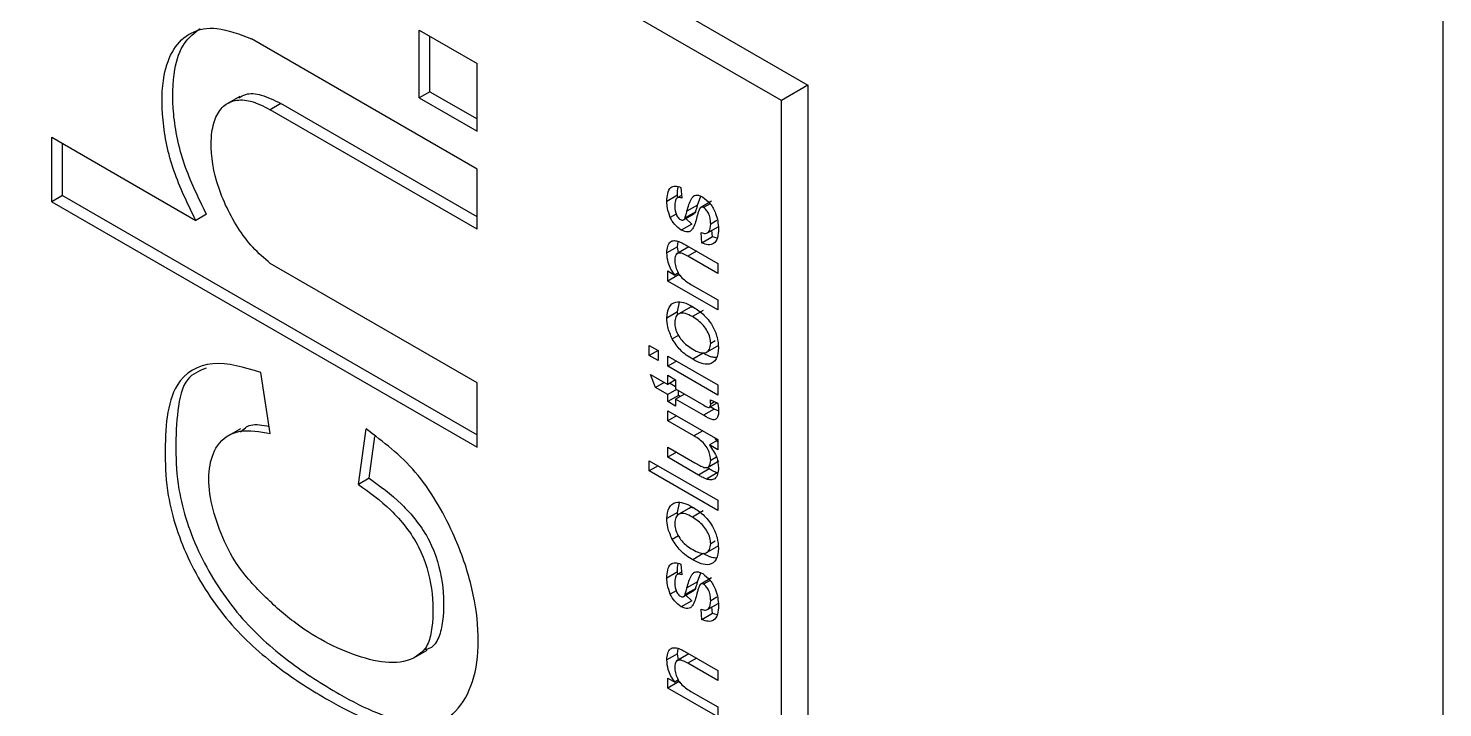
# Model space of a CAD drawing. Extents: x 75 to 2075, y 25 to 1460.
# Drawn here: x 1426.1 to 1487.8, y 963.5 to 993.2 of the extents above; entities that cross this region are included whole.
import ezdxf

# ---------------------------------------------------------------- set-up
doc = ezdxf.new("R2010")
doc.units = 0
doc.header["$LTSCALE"] = 5
doc.linetypes.add('SLD-KATı', pattern=[0])
doc.layers.get('0').update_dxf_attribs({"linetype": 'CONTINUOUS'})

msp = doc.modelspace()

# ---------------------------------------------------------------- linework, layer by layer
at = {"color": 7, "linetype": 'SLD-KATı'}
for p, q in [((1487.797, 1074.836), (1487.797, 738.888)), ((1415.957, 1016.18), (1460.107, 990.693)), ((1458.945, 990.022), (1414.795, 1015.509)), ((1443.148, 990.137), (1443.148, 993.089)), ((1443.148, 993.089), (1445.67, 991.633)), ((1445.67, 987.035), (1435.836, 992.712)), ((1443.613, 990.406), (1443.613, 992.821)), ((1445.67, 988.681), (1445.67, 991.633)), ((1443.613, 990.406), (1443.148, 990.137)), ((1443.613, 990.406), (1445.67, 989.218)), ((1460.107, 990.693), (1458.945, 990.022)), ((1460.107, 990.693), (1460.107, 842.67)), ((1435.315, 990.204), (1434.734, 989.868)), ((1437.113, 989.891), (1436.649, 989.623)), ((1445.67, 984.952), (1437.113, 989.891)), ((1443.148, 990.137), (1445.67, 988.681)), ((1458.945, 841.999), (1458.945, 990.022)), ((1445.67, 984.415), (1436.649, 989.623)), ((1427.114, 988.423), (1433.399, 984.794)), ((1427.114, 985.61), (1427.114, 988.423)), ((1427.578, 985.878), (1427.578, 988.154)), ((1445.67, 984.415), (1445.67, 987.035)), ((1454.56, 986.23), (1454.599, 985.766)), ((1427.578, 985.878), (1427.114, 985.61)), ((1427.114, 985.61), (1445.67, 974.897)), ((1427.578, 985.878), (1445.67, 975.434)), ((1454.413, 985.889), (1453.948, 985.621)), ((1454.589, 985.879), (1454.403, 985.771)), ((1454.423, 985.783), (1454.413, 985.889)), ((1455.292, 985.457), (1454.827, 985.189)), ((1455.292, 985.457), (1455.432, 985.848)), ((1455.893, 985.627), (1455.428, 985.359)), ((1455.841, 985.517), (1455.551, 985.349)), ((1433.864, 985.062), (1433.399, 984.794)), ((1454.362, 985.067), (1454.101, 984.917)), ((1454.679, 984.818), (1455.143, 985.086)), ((1455.208, 985.171), (1454.743, 984.903)), ((1455.045, 984.631), (1454.772, 984.872)), ((1455.045, 984.631), (1454.581, 984.363)), ((1455.478, 983.801), (1455.44, 984.264)), ((1455.727, 984.25), (1456.192, 984.519)), ((1456.137, 984.79), (1455.861, 984.63)), ((1455.943, 984.069), (1455.919, 984.361)), ((1454.413, 983.643), (1453.948, 983.375)), ((1454.915, 983.64), (1454.353, 983.316)), ((1454.413, 983.643), (1454.445, 983.877)), ((1454.453, 983.374), (1454.413, 983.643)), ((1454.833, 983.687), (1456.167, 982.917)), ((1455.943, 984.069), (1455.478, 983.801)), ((1456.147, 984.019), (1455.943, 984.069)), ((1456.167, 982.476), (1454.865, 983.227)), ((1445.67, 977.71), (1436.649, 982.918)), ((1453.987, 982.586), (1454.291, 982.41)), ((1453.987, 982.144), (1453.987, 982.586)), ((1454.451, 982.412), (1453.987, 982.144)), ((1454.454, 982.505), (1454.291, 982.41)), ((1454.451, 982.412), (1454.451, 982.503)), ((1454.552, 982.354), (1454.451, 982.412)), ((1456.167, 982.917), (1456.167, 982.476)), ((1456.167, 980.886), (1453.987, 982.144)), ((1454.998, 982.002), (1456.167, 981.327)), ((1454.413, 980.802), (1454.501, 981.221)), ((1456.167, 981.327), (1456.167, 980.886)), ((1454.413, 980.802), (1453.948, 980.533)), ((1454.982, 981.011), (1454.401, 980.675)), ((1454.428, 980.666), (1454.413, 980.802)), ((1455.529, 980.863), (1455.064, 980.595)), ((1453.183, 979.339), (1453.566, 979.118)), ((1453.183, 978.898), (1453.183, 979.339)), ((1454.454, 979.778), (1454.188, 979.624)), ((1455.637, 979.016), (1456.218, 979.351)), ((1456.063, 979.546), (1455.861, 979.429)), ((1453.566, 979.118), (1453.183, 978.898)), ((1453.566, 978.677), (1453.183, 978.898)), ((1453.566, 979.118), (1453.566, 978.677)), ((1453.987, 978.876), (1456.167, 977.617)), ((1453.987, 978.434), (1453.987, 978.876)), ((1454.369, 978.655), (1453.987, 978.434)), ((1455.541, 979), (1455.077, 978.732)), ((1436.649, 975.495), (1436.232, 978.163)), ((1453.238, 978.071), (1453.987, 977.639)), ((1453.456, 977.503), (1453.238, 978.071)), ((1456.167, 977.175), (1453.987, 978.434)), ((1453.987, 978.036), (1454.331, 977.838)), ((1453.987, 977.639), (1453.987, 978.036)), ((1445.67, 974.897), (1445.67, 977.71)), ((1453.838, 977.724), (1453.456, 977.503)), ((1453.987, 977.197), (1453.456, 977.503)), ((1454.331, 977.838), (1453.987, 977.639)), ((1454.369, 977.418), (1453.987, 977.197)), ((1454.331, 977.535), (1454.069, 977.686)), ((1454.331, 977.838), (1454.331, 977.44)), ((1454.331, 977.44), (1455.568, 976.726)), ((1456.167, 977.617), (1456.167, 977.175)), ((1453.987, 976.888), (1453.987, 977.197)), ((1454.451, 977.156), (1453.987, 976.888)), ((1454.331, 976.689), (1453.987, 976.888)), ((1454.713, 977.219), (1454.331, 976.998)), ((1454.331, 976.998), (1454.331, 976.689)), ((1455.554, 976.292), (1454.331, 976.998)), ((1454.451, 977.156), (1454.451, 977.371)), ((1454.528, 977.112), (1454.451, 977.156)), ((1455.815, 976.642), (1456.143, 976.832)), ((1455.851, 976.96), (1456.172, 976.819)), ((1456.033, 976.88), (1455.861, 976.781)), ((1453.987, 976.49), (1456.167, 975.232)), ((1453.987, 976.049), (1453.987, 976.49)), ((1454.369, 976.269), (1453.987, 976.049)), ((1456.019, 976.56), (1455.554, 976.292)), ((1456.019, 976.56), (1455.846, 976.66)), ((1456.192, 976.48), (1456.019, 976.56)), ((1435.353, 975.705), (1434.772, 975.37)), ((1440.494, 973.275), (1440.831, 975.696)), ((1455.132, 975.388), (1453.987, 976.049)), ((1440.958, 973.543), (1441.212, 975.361)), ((1456.167, 975.201), (1455.811, 974.996)), ((1456.167, 974.79), (1455.811, 974.996)), ((1456.167, 975.13), (1456.058, 975.295)), ((1456.167, 975.232), (1456.167, 974.79)), ((1453.987, 974.9), (1455.172, 974.216)), ((1453.987, 974.459), (1453.987, 974.9)), ((1454.369, 974.679), (1453.987, 974.459)), ((1455.331, 973.683), (1453.987, 974.459)), ((1456.113, 974.466), (1455.861, 974.32)), ((1453.183, 974.304), (1456.167, 972.581)), ((1453.183, 973.862), (1453.183, 974.304)), ((1453.566, 974.083), (1453.183, 973.862)), ((1456.167, 972.14), (1453.183, 973.862)), ((1455.795, 973.951), (1455.331, 973.683)), ((1456.139, 973.778), (1455.674, 973.509)), ((1455.795, 973.951), (1455.699, 974.007)), ((1455.746, 974.03), (1456.211, 974.298)), ((1440.958, 973.543), (1440.494, 973.275)), ((1454.413, 972.056), (1454.501, 972.475)), ((1456.167, 972.581), (1456.167, 972.14)), ((1454.413, 972.056), (1453.948, 971.788)), ((1454.982, 972.265), (1454.401, 971.93)), ((1454.428, 971.921), (1454.413, 972.056)), ((1455.529, 972.117), (1455.064, 971.849)), ((1454.454, 971.032), (1454.188, 970.878)), ((1456.063, 970.8), (1455.861, 970.683)), ((1455.541, 970.255), (1455.077, 969.986)), ((1455.637, 970.27), (1456.218, 970.606)), ((1454.413, 969.458), (1453.948, 969.19)), ((1454.589, 969.447), (1454.403, 969.339)), ((1454.423, 969.351), (1454.413, 969.458)), ((1454.56, 969.799), (1454.599, 969.335)), ((1455.292, 969.025), (1455.432, 969.417)), ((1455.292, 969.025), (1454.827, 968.757)), ((1455.893, 969.196), (1455.428, 968.928)), ((1455.841, 969.085), (1455.551, 968.918)), ((1454.362, 968.635), (1454.101, 968.485)), ((1455.045, 968.2), (1454.581, 967.932)), ((1454.679, 968.386), (1455.143, 968.655)), ((1455.208, 968.74), (1454.743, 968.471)), ((1455.045, 968.2), (1454.772, 968.44)), ((1456.137, 968.358), (1455.861, 968.199)), ((1455.478, 967.369), (1455.44, 967.833)), ((1455.943, 967.638), (1455.478, 967.369)), ((1455.727, 967.819), (1456.192, 968.087)), ((1455.943, 967.638), (1455.919, 967.93)), ((1456.147, 967.588), (1455.943, 967.638)), ((1442.913, 965.709), (1443.494, 966.044)), ((1454.413, 965.886), (1453.948, 965.618)), ((1454.915, 965.884), (1454.353, 965.56)), ((1454.413, 965.886), (1454.445, 966.12)), ((1454.453, 965.617), (1454.413, 965.886)), ((1454.833, 965.931), (1456.167, 965.161)), ((1456.167, 964.719), (1454.865, 965.471)), ((1456.167, 965.161), (1456.167, 964.719)), ((1453.987, 964.829), (1454.291, 964.654)), ((1453.987, 964.388), (1453.987, 964.829)), ((1454.451, 964.656), (1453.987, 964.388)), ((1454.454, 964.748), (1454.291, 964.654)), ((1454.451, 964.656), (1454.451, 964.746)), ((1454.552, 964.598), (1454.451, 964.656)), ((1456.167, 963.129), (1453.987, 964.388)), ((1454.998, 964.246), (1456.167, 963.571)), ((1456.167, 963.571), (1456.167, 963.129))]:
    msp.add_line(p, q, dxfattribs=at)
at = {"color": 8, "linetype": 'SLD-KATı'}
for p, q in [((1455.248, 983.448), (1454.865, 983.227)), ((1455.514, 975.608), (1455.132, 975.388)), ((1455.248, 965.691), (1454.865, 965.471))]:
    msp.add_line(p, q, dxfattribs=at)
at = {"color": 7, "linetype": 'SLD-KATı'}
for points, knots in [([(1433.399, 984.794), (1433.047, 985.516), (1432.336, 986.975), (1431.891, 989.195), (1431.918, 991.015), (1432.378, 992.317), (1433.164, 993.072), (1434.357, 993.284), (1435.32, 992.912), (1435.836, 992.712)], [0, 0, 0, 0, 0.160645, 0.324656, 0.487042, 0.606253, 0.725569, 0.852671, 1, 1, 1, 1]), ([(1433.864, 985.062), (1433.512, 985.784), (1432.801, 987.243), (1432.354, 989.467), (1432.389, 991.273), (1432.814, 992.577), (1433.342, 992.98), (1433.594, 993.171)], [0, 0, 0, 0, 0.224719, 0.454145, 0.681299, 0.848058, 1, 1, 1, 1]), ([(1436.649, 982.918), (1436.39, 983.138), (1435.876, 983.575), (1434.992, 984.767), (1434.202, 986.497), (1433.993, 988.172), (1434.207, 989.237), (1434.564, 989.802), (1435.108, 990.075), (1435.82, 990.043), (1436.359, 989.77), (1436.649, 989.623)], [0, 0, 0, 0, 0.092525, 0.183624, 0.366354, 0.551251, 0.642281, 0.731516, 0.812064, 0.899095, 1, 1, 1, 1]), ([(1435.275, 990.138), (1435.372, 990.197), (1435.643, 990.364), (1436.29, 990.302), (1436.826, 990.035), (1437.113, 989.891)], [0, 0, 0, 0, 0.205849, 0.573612, 1, 1, 1, 1]), ([(1453.948, 985.621), (1453.955, 985.741), (1453.968, 985.981), (1454.084, 986.244), (1454.311, 986.317), (1454.477, 986.259), (1454.56, 986.23)], [0, 0, 0, 0, 0.280737, 0.560427, 0.77945, 1, 1, 1, 1]), ([(1454.413, 985.889), (1454.41, 986.019), (1454.407, 986.157), (1454.456, 986.249), (1454.46, 986.255)], [0, 0, 0, 0, 0.933733, 1, 1, 1, 1]), ([(1454.101, 984.917), (1454.051, 985.054), (1453.962, 985.299), (1453.952, 985.523), (1453.948, 985.621)], [0, 0, 0, 0, 0.558938, 1, 1, 1, 1]), ([(1454.599, 985.766), (1454.546, 985.781), (1454.441, 985.81), (1454.308, 985.707), (1454.299, 985.55), (1454.293, 985.455)], [0, 0, 0, 0, 0.280304, 0.560237, 1, 1, 1, 1]), ([(1454.293, 985.455), (1454.295, 985.347), (1454.298, 985.184), (1454.395, 984.976), (1454.474, 984.874), (1454.519, 984.843), (1454.542, 984.827)], [0, 0, 0, 0, 0.4997698, 0.7490947, 0.8745923, 1, 1, 1, 1]), ([(1454.827, 985.189), (1454.878, 985.388), (1454.942, 985.638), (1455.102, 985.848), (1455.217, 985.901), (1455.359, 985.891), (1455.461, 985.839), (1455.512, 985.813)], [0, 0, 0, 0, 0.500446, 0.625396, 0.750274, 0.875069, 1, 1, 1, 1]), ([(1455.208, 985.171), (1455.224, 985.224), (1455.254, 985.318), (1455.28, 985.414), (1455.292, 985.457)], [0, 0, 0, 0, 0.559965, 1, 1, 1, 1]), ([(1455.512, 985.813), (1455.626, 985.726), (1455.856, 985.551), (1456.153, 985.009), (1456.186, 984.648), (1456.205, 984.427)], [0, 0, 0, 0, 0.279926, 0.560038, 1, 1, 1, 1]), ([(1454.581, 984.363), (1454.475, 984.441), (1454.286, 984.579), (1454.158, 984.813), (1454.101, 984.917)], [0, 0, 0, 0, 0.558927, 1, 1, 1, 1]), ([(1454.542, 984.827), (1454.565, 984.816), (1454.607, 984.797), (1454.641, 984.804), (1454.656, 984.808)], [0, 0, 0, 0, 0.559236, 1, 1, 1, 1]), ([(1455.263, 984.949), (1455.213, 984.754), (1455.152, 984.509), (1454.985, 984.32), (1454.83, 984.261), (1454.68, 984.322), (1454.581, 984.363)], [0, 0, 0, 0, 0.501321, 0.626592, 0.751817, 1, 1, 1, 1]), ([(1454.656, 984.808), (1454.677, 984.819), (1454.714, 984.841), (1454.734, 984.884), (1454.743, 984.903)], [0, 0, 0, 0, 0.559084, 1, 1, 1, 1]), ([(1454.743, 984.903), (1454.76, 984.955), (1454.789, 985.049), (1454.815, 985.146), (1454.827, 985.189)], [0, 0, 0, 0, 0.559965, 1, 1, 1, 1]), ([(1455.14, 985.091), (1455.154, 985.099), (1455.183, 985.116), (1455.199, 985.152), (1455.208, 985.171)], [0, 0, 0, 0, 0.453159, 1, 1, 1, 1]), ([(1455.374, 985.3), (1455.35, 985.238), (1455.307, 985.126), (1455.276, 985.004), (1455.263, 984.949)], [0, 0, 0, 0, 0.5597879, 1, 1, 1, 1]), ([(1455.551, 985.349), (1455.529, 985.359), (1455.486, 985.379), (1455.42, 985.364), (1455.392, 985.324), (1455.374, 985.3)], [0, 0, 0, 0, 0.279757, 0.559839, 1, 1, 1, 1]), ([(1455.861, 984.63), (1455.859, 984.699), (1455.855, 984.836), (1455.797, 985.048), (1455.688, 985.242), (1455.597, 985.314), (1455.551, 985.349)], [0, 0, 0, 0, 0.281188, 0.560952, 0.781095, 1, 1, 1, 1]), ([(1455.44, 984.264), (1455.509, 984.243), (1455.646, 984.199), (1455.836, 984.303), (1455.852, 984.506), (1455.861, 984.63)], [0, 0, 0, 0, 0.281314, 0.561069, 1, 1, 1, 1]), ([(1456.205, 984.427), (1456.199, 984.29), (1456.188, 984.019), (1456.022, 983.758), (1455.756, 983.712), (1455.571, 983.771), (1455.478, 983.801)], [0, 0, 0, 0, 0.280739, 0.559297, 0.779311, 1, 1, 1, 1]), ([(1453.948, 983.375), (1453.956, 983.473), (1453.97, 983.67), (1454.085, 983.869), (1454.272, 983.927), (1454.408, 983.89), (1454.476, 983.871)], [0, 0, 0, 0, 0.280216, 0.559971, 0.779636, 1, 1, 1, 1]), ([(1454.476, 983.871), (1454.542, 983.841), (1454.661, 983.787), (1454.78, 983.718), (1454.833, 983.687)], [0, 0, 0, 0, 0.5597912, 1, 1, 1, 1]), ([(1454.291, 982.41), (1454.233, 982.495), (1454.118, 982.665), (1453.976, 983.008), (1453.959, 983.236), (1453.948, 983.375)], [0, 0, 0, 0, 0.280554, 0.560815, 1, 1, 1, 1]), ([(1454.865, 983.227), (1454.788, 983.271), (1454.635, 983.358), (1454.423, 983.39), (1454.309, 983.254), (1454.298, 983.12), (1454.293, 983.053)], [0, 0, 0, 0, 0.2816799, 0.5597852, 0.7795872, 1, 1, 1, 1]), ([(1454.293, 983.053), (1454.298, 982.976), (1454.309, 982.822), (1454.4, 982.569), (1454.621, 982.231), (1454.842, 982.097), (1454.998, 982.002)], [0, 0, 0, 0, 0.187273, 0.374362, 0.56054, 1, 1, 1, 1]), ([(1453.948, 980.533), (1453.966, 980.704), (1454, 981.046), (1454.306, 981.263), (1454.678, 981.237), (1454.924, 981.11), (1455.046, 981.047)], [0, 0, 0, 0, 0.279556, 0.5586, 0.778991, 1, 1, 1, 1]), ([(1454.188, 979.624), (1454.11, 979.8), (1453.969, 980.115), (1453.955, 980.405), (1453.948, 980.533)], [0, 0, 0, 0, 0.559033, 1, 1, 1, 1]), ([(1455.064, 980.595), (1454.96, 980.649), (1454.753, 980.758), (1454.489, 980.755), (1454.319, 980.602), (1454.302, 980.424), (1454.293, 980.335)], [0, 0, 0, 0, 0.281064, 0.560316, 0.780174, 1, 1, 1, 1]), ([(1455.118, 980.996), (1455.054, 981.009), (1454.978, 981.024), (1454.935, 980.977), (1454.929, 980.97)], [0, 0, 0, 0, 0.844887, 1, 1, 1, 1]), ([(1455.046, 981.047), (1455.209, 980.946), (1455.533, 980.747), (1455.941, 980.242), (1456.167, 979.692), (1456.192, 979.384), (1456.205, 979.231)], [0, 0, 0, 0, 0.281033, 0.559513, 0.779602, 1, 1, 1, 1]), ([(1455.861, 979.429), (1455.855, 979.515), (1455.842, 979.685), (1455.724, 979.964), (1455.477, 980.328), (1455.234, 980.485), (1455.064, 980.595)], [0, 0, 0, 0, 0.187044, 0.373945, 0.560983, 1, 1, 1, 1]), ([(1454.293, 980.335), (1454.299, 980.25), (1454.311, 980.081), (1454.424, 979.805), (1454.667, 979.441), (1454.907, 979.285), (1455.076, 979.174)], [0, 0, 0, 0, 0.187137, 0.374025, 0.561097, 1, 1, 1, 1]), ([(1455.077, 978.732), (1454.889, 978.85), (1454.556, 979.061), (1454.3, 979.452), (1454.188, 979.624)], [0, 0, 0, 0, 0.560963, 1, 1, 1, 1]), ([(1455.076, 979.174), (1455.181, 979.119), (1455.391, 979.009), (1455.663, 979), (1455.834, 979.158), (1455.852, 979.339), (1455.861, 979.429)], [0, 0, 0, 0, 0.281129, 0.560384, 0.780159, 1, 1, 1, 1]), ([(1456.205, 979.231), (1456.188, 979.055), (1456.154, 978.706), (1455.838, 978.488), (1455.452, 978.537), (1455.202, 978.667), (1455.077, 978.732)], [0, 0, 0, 0, 0.2796157, 0.5583707, 0.778858, 1, 1, 1, 1]), ([(1456.117, 978.809), (1456.05, 978.811), (1455.87, 978.817), (1455.668, 978.929), (1455.541, 979)], [0, 0, 0, 0, 0.370549, 1, 1, 1, 1]), ([(1436.232, 978.163), (1435.507, 978.378), (1434.051, 978.811), (1432.561, 977.946), (1432.094, 976.256), (1432.044, 974.579), (1432.137, 972.517), (1433.01, 969.873), (1434.784, 967.158), (1436.977, 965.227), (1439.015, 963.929), (1440.864, 962.973), (1442.499, 962.487), (1443.943, 962.682), (1445.034, 963.557), (1445.666, 965.012), (1445.786, 966.887), (1445.453, 968.987), (1444.6, 971.384), (1443.069, 974.004), (1441.578, 975.132), (1440.831, 975.696)], [0, 0, 0, 0, 0.06225, 0.125087, 0.166163, 0.20824, 0.249754, 0.312267, 0.374879, 0.43763, 0.500185, 0.547, 0.593694, 0.640652, 0.687739, 0.734905, 0.781618, 0.828364, 0.875287, 0.937594, 1, 1, 1, 1]), ([(1433.848, 978.346), (1433.551, 978.226), (1432.874, 977.951), (1432.575, 976.497), (1432.504, 974.855), (1432.604, 972.782), (1433.474, 970.142), (1435.248, 967.427), (1437.442, 965.494), (1439.478, 964.201), (1441.334, 963.233), (1442.943, 962.788), (1444.089, 962.817), (1444.517, 963.193), (1444.599, 963.264)], [0, 0, 0, 0, 0.057682, 0.131186, 0.206483, 0.280773, 0.392639, 0.504683, 0.616976, 0.728917, 0.812694, 0.896252, 0.980282, 1, 1, 1, 1]), ([(1455.861, 976.781), (1455.86, 976.814), (1455.859, 976.873), (1455.854, 976.933), (1455.851, 976.96)], [0, 0, 0, 0, 0.559965, 1, 1, 1, 1]), ([(1456.172, 976.819), (1456.182, 976.755), (1456.2, 976.642), (1456.204, 976.535), (1456.205, 976.488)], [0, 0, 0, 0, 0.560078, 1, 1, 1, 1]), ([(1456.205, 976.488), (1456.203, 976.42), (1456.199, 976.284), (1456.129, 976.125), (1455.911, 976.061), (1455.701, 976.197), (1455.554, 976.292)], [0, 0, 0, 0, 0.187433, 0.373821, 0.559462, 1, 1, 1, 1]), ([(1455.568, 976.726), (1455.64, 976.679), (1455.73, 976.62), (1455.817, 976.638), (1455.857, 976.682), (1455.859, 976.741), (1455.861, 976.781)], [0, 0, 0, 0, 0.499596, 0.625239, 0.750354, 1, 1, 1, 1]), ([(1440.494, 973.275), (1440.97, 972.934), (1441.921, 972.251), (1443.239, 970.616), (1443.776, 968.666), (1443.759, 967.295), (1443.577, 966.294), (1443.029, 965.668), (1442.032, 965.394), (1440.635, 965.698), (1439.206, 966.268), (1437.749, 967.166), (1436.363, 968.387), (1435.122, 969.742), (1434.399, 971.307), (1433.985, 972.713), (1433.931, 974.02), (1434.318, 975.139), (1435.274, 975.744), (1436.19, 975.578), (1436.649, 975.495)], [0, 0, 0, 0, 0.062393, 0.124775, 0.186086, 0.249353, 0.279989, 0.31127, 0.374874, 0.437235, 0.500231, 0.562763, 0.625172, 0.687177, 0.734207, 0.781196, 0.828123, 0.875006, 0.937496, 1, 1, 1, 1]), ([(1435.352, 975.575), (1435.489, 975.694), (1435.813, 975.974), (1436.312, 975.864), (1436.601, 975.801)], [0, 0, 0, 0, 0.422145, 1, 1, 1, 1]), ([(1455.861, 974.32), (1455.854, 974.399), (1455.841, 974.557), (1455.745, 974.816), (1455.518, 975.16), (1455.291, 975.294), (1455.132, 975.388)], [0, 0, 0, 0, 0.187111, 0.374253, 0.560834, 1, 1, 1, 1]), ([(1455.811, 974.996), (1455.935, 974.813), (1456.157, 974.488), (1456.191, 974.151), (1456.205, 974.003)], [0, 0, 0, 0, 0.559466, 1, 1, 1, 1]), ([(1455.555, 974.02), (1455.604, 974.011), (1455.703, 973.993), (1455.835, 974.083), (1455.851, 974.23), (1455.861, 974.32)], [0, 0, 0, 0, 0.280864, 0.561194, 1, 1, 1, 1]), ([(1455.172, 974.216), (1455.244, 974.174), (1455.372, 974.099), (1455.499, 974.045), (1455.555, 974.02)], [0, 0, 0, 0, 0.560241, 1, 1, 1, 1]), ([(1456.205, 974.003), (1456.197, 973.904), (1456.181, 973.708), (1456.063, 973.513), (1455.879, 973.451), (1455.742, 973.49), (1455.674, 973.509)], [0, 0, 0, 0, 0.280286, 0.560186, 0.779607, 1, 1, 1, 1]), ([(1456.139, 973.778), (1456.075, 973.806), (1455.961, 973.855), (1455.846, 973.922), (1455.795, 973.951)], [0, 0, 0, 0, 0.559839, 1, 1, 1, 1]), ([(1440.958, 973.543), (1441.434, 973.202), (1442.386, 972.52), (1443.705, 970.884), (1444.239, 968.938), (1444.228, 967.553), (1444.033, 966.58), (1443.747, 966.149), (1443.48, 966.084), (1443.409, 966.067)], [0, 0, 0, 0, 0.193453, 0.386869, 0.576969, 0.77313, 0.868118, 0.965108, 1, 1, 1, 1]), ([(1455.674, 973.509), (1455.61, 973.537), (1455.496, 973.587), (1455.381, 973.653), (1455.331, 973.683)], [0, 0, 0, 0, 0.559839, 1, 1, 1, 1]), ([(1453.948, 971.788), (1453.966, 971.959), (1454, 972.301), (1454.306, 972.518), (1454.678, 972.491), (1454.924, 972.364), (1455.046, 972.301)], [0, 0, 0, 0, 0.279556, 0.5586, 0.778991, 1, 1, 1, 1]), ([(1455.064, 971.849), (1454.96, 971.903), (1454.753, 972.012), (1454.489, 972.009), (1454.319, 971.856), (1454.302, 971.678), (1454.293, 971.589)], [0, 0, 0, 0, 0.281064, 0.560316, 0.780174, 1, 1, 1, 1]), ([(1455.118, 972.25), (1455.054, 972.263), (1454.978, 972.279), (1454.935, 972.232), (1454.929, 972.224)], [0, 0, 0, 0, 0.844887, 1, 1, 1, 1]), ([(1455.046, 972.301), (1455.209, 972.201), (1455.533, 972.002), (1455.941, 971.497), (1456.167, 970.946), (1456.192, 970.639), (1456.205, 970.485)], [0, 0, 0, 0, 0.281033, 0.559513, 0.779602, 1, 1, 1, 1]), ([(1455.861, 970.683), (1455.855, 970.769), (1455.842, 970.94), (1455.724, 971.218), (1455.477, 971.582), (1455.234, 971.739), (1455.064, 971.849)], [0, 0, 0, 0, 0.187044, 0.373945, 0.560983, 1, 1, 1, 1]), ([(1454.188, 970.878), (1454.11, 971.054), (1453.969, 971.369), (1453.955, 971.659), (1453.948, 971.788)], [0, 0, 0, 0, 0.559033, 1, 1, 1, 1]), ([(1454.293, 971.589), (1454.299, 971.504), (1454.311, 971.336), (1454.424, 971.059), (1454.667, 970.696), (1454.907, 970.539), (1455.076, 970.429)], [0, 0, 0, 0, 0.187137, 0.374025, 0.561097, 1, 1, 1, 1]), ([(1455.077, 969.986), (1454.889, 970.104), (1454.556, 970.315), (1454.3, 970.706), (1454.188, 970.878)], [0, 0, 0, 0, 0.560963, 1, 1, 1, 1]), ([(1455.076, 970.429), (1455.181, 970.373), (1455.391, 970.263), (1455.663, 970.254), (1455.834, 970.412), (1455.852, 970.593), (1455.861, 970.683)], [0, 0, 0, 0, 0.281129, 0.560384, 0.780159, 1, 1, 1, 1]), ([(1456.205, 970.485), (1456.188, 970.31), (1456.154, 969.96), (1455.838, 969.742), (1455.452, 969.791), (1455.202, 969.921), (1455.077, 969.986)], [0, 0, 0, 0, 0.279616, 0.558371, 0.778858, 1, 1, 1, 1]), ([(1456.117, 970.063), (1456.05, 970.065), (1455.87, 970.071), (1455.668, 970.184), (1455.541, 970.255)], [0, 0, 0, 0, 0.370549, 1, 1, 1, 1]), ([(1453.948, 969.19), (1453.955, 969.31), (1453.968, 969.549), (1454.084, 969.813), (1454.311, 969.885), (1454.477, 969.827), (1454.56, 969.799)], [0, 0, 0, 0, 0.280737, 0.560427, 0.77945, 1, 1, 1, 1]), ([(1454.413, 969.458), (1454.41, 969.587), (1454.407, 969.726), (1454.456, 969.818), (1454.46, 969.824)], [0, 0, 0, 0, 0.933733, 1, 1, 1, 1]), ([(1454.827, 968.757), (1454.878, 968.957), (1454.942, 969.207), (1455.102, 969.416), (1455.217, 969.469), (1455.359, 969.46), (1455.461, 969.408), (1455.512, 969.382)], [0, 0, 0, 0, 0.5004464, 0.6253959, 0.750274, 0.8750687, 1, 1, 1, 1]), ([(1455.512, 969.382), (1455.626, 969.294), (1455.856, 969.12), (1456.153, 968.578), (1456.186, 968.216), (1456.205, 967.995)], [0, 0, 0, 0, 0.279926, 0.560038, 1, 1, 1, 1]), ([(1454.101, 968.485), (1454.051, 968.622), (1453.962, 968.867), (1453.952, 969.091), (1453.948, 969.19)], [0, 0, 0, 0, 0.558938, 1, 1, 1, 1]), ([(1454.599, 969.335), (1454.546, 969.349), (1454.441, 969.379), (1454.308, 969.275), (1454.299, 969.119), (1454.293, 969.023)], [0, 0, 0, 0, 0.280304, 0.560237, 1, 1, 1, 1]), ([(1454.293, 969.023), (1454.295, 968.915), (1454.298, 968.753), (1454.395, 968.545), (1454.474, 968.443), (1454.519, 968.411), (1454.542, 968.396)], [0, 0, 0, 0, 0.49977, 0.749095, 0.874592, 1, 1, 1, 1]), ([(1455.208, 968.74), (1455.224, 968.792), (1455.254, 968.886), (1455.28, 968.983), (1455.292, 969.025)], [0, 0, 0, 0, 0.5599649, 1, 1, 1, 1]), ([(1455.374, 968.868), (1455.35, 968.806), (1455.307, 968.695), (1455.276, 968.572), (1455.263, 968.518)], [0, 0, 0, 0, 0.559788, 1, 1, 1, 1]), ([(1455.551, 968.918), (1455.529, 968.928), (1455.486, 968.947), (1455.42, 968.932), (1455.392, 968.893), (1455.374, 968.868)], [0, 0, 0, 0, 0.279757, 0.5598387, 1, 1, 1, 1]), ([(1455.861, 968.199), (1455.859, 968.268), (1455.855, 968.405), (1455.797, 968.617), (1455.688, 968.811), (1455.597, 968.882), (1455.551, 968.918)], [0, 0, 0, 0, 0.281188, 0.560952, 0.781095, 1, 1, 1, 1]), ([(1454.581, 967.932), (1454.475, 968.009), (1454.286, 968.148), (1454.158, 968.382), (1454.101, 968.485)], [0, 0, 0, 0, 0.558927, 1, 1, 1, 1]), ([(1454.542, 968.396), (1454.565, 968.385), (1454.607, 968.366), (1454.641, 968.373), (1454.656, 968.376)], [0, 0, 0, 0, 0.559236, 1, 1, 1, 1]), ([(1455.263, 968.518), (1455.213, 968.322), (1455.152, 968.078), (1454.985, 967.889), (1454.83, 967.83), (1454.68, 967.891), (1454.581, 967.932)], [0, 0, 0, 0, 0.501321, 0.626592, 0.751817, 1, 1, 1, 1]), ([(1454.656, 968.376), (1454.677, 968.388), (1454.714, 968.409), (1454.734, 968.452), (1454.743, 968.471)], [0, 0, 0, 0, 0.559084, 1, 1, 1, 1]), ([(1454.743, 968.471), (1454.76, 968.524), (1454.789, 968.618), (1454.815, 968.715), (1454.827, 968.757)], [0, 0, 0, 0, 0.559965, 1, 1, 1, 1]), ([(1455.14, 968.659), (1455.154, 968.667), (1455.183, 968.685), (1455.199, 968.72), (1455.208, 968.74)], [0, 0, 0, 0, 0.453159, 1, 1, 1, 1]), ([(1455.44, 967.833), (1455.509, 967.811), (1455.646, 967.767), (1455.836, 967.872), (1455.852, 968.075), (1455.861, 968.199)], [0, 0, 0, 0, 0.281314, 0.561069, 1, 1, 1, 1]), ([(1456.205, 967.995), (1456.199, 967.859), (1456.188, 967.588), (1456.022, 967.326), (1455.756, 967.281), (1455.571, 967.34), (1455.478, 967.369)], [0, 0, 0, 0, 0.280739, 0.559297, 0.779311, 1, 1, 1, 1]), ([(1453.948, 965.618), (1453.956, 965.717), (1453.97, 965.914), (1454.085, 966.112), (1454.272, 966.17), (1454.408, 966.133), (1454.476, 966.114)], [0, 0, 0, 0, 0.280216, 0.559971, 0.779636, 1, 1, 1, 1]), ([(1454.476, 966.114), (1454.542, 966.084), (1454.661, 966.03), (1454.78, 965.961), (1454.833, 965.931)], [0, 0, 0, 0, 0.559791, 1, 1, 1, 1]), ([(1454.291, 964.654), (1454.233, 964.739), (1454.118, 964.909), (1453.976, 965.252), (1453.959, 965.479), (1453.948, 965.618)], [0, 0, 0, 0, 0.2805539, 0.5608154, 1, 1, 1, 1]), ([(1454.865, 965.471), (1454.788, 965.514), (1454.635, 965.602), (1454.423, 965.633), (1454.309, 965.497), (1454.298, 965.364), (1454.293, 965.297)], [0, 0, 0, 0, 0.2816799, 0.5597852, 0.7795872, 1, 1, 1, 1]), ([(1454.293, 965.297), (1454.298, 965.22), (1454.309, 965.066), (1454.4, 964.813), (1454.621, 964.475), (1454.842, 964.34), (1454.998, 964.246)], [0, 0, 0, 0, 0.187273, 0.374362, 0.56054, 1, 1, 1, 1])]:
    msp.add_open_spline(points, degree=3, knots=knots, dxfattribs=at)

doc.saveas('drawing.dxf')
